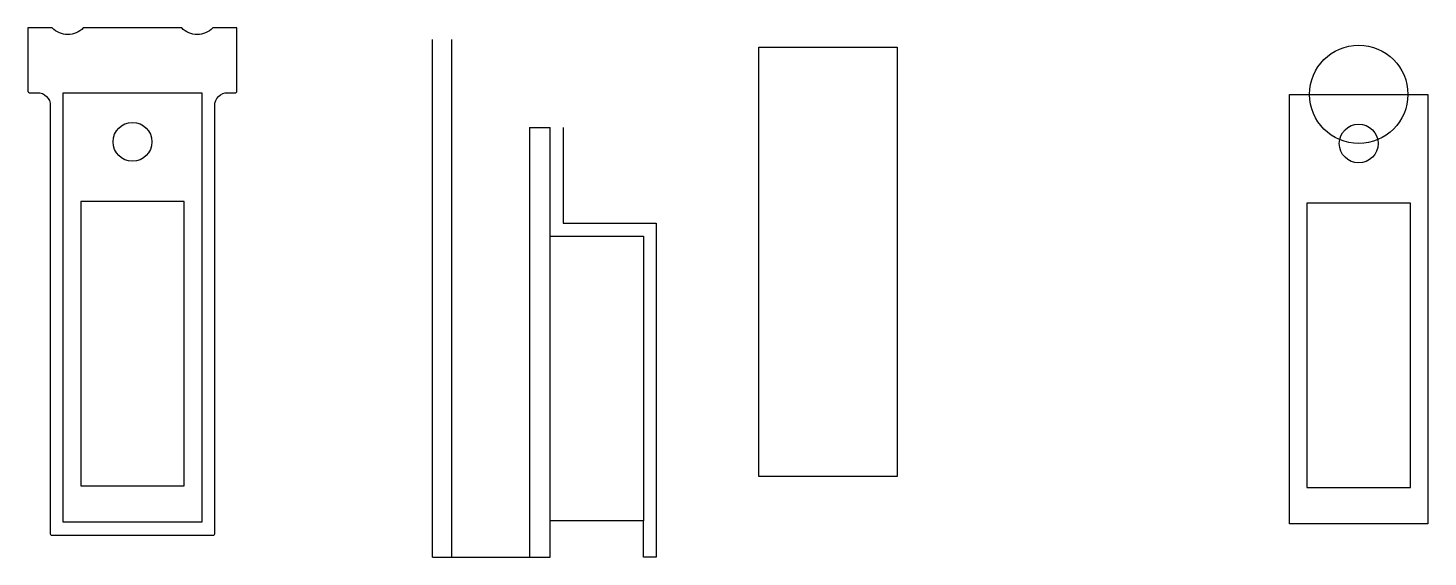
# Model space of a CAD drawing. Header units: inches. Extents: x -3 to 105, y -3 to 38.
import ezdxf

# ---------------------------------------------------------------- set-up
doc = ezdxf.new("R2010")
doc.units = ezdxf.units.IN
doc.header["$MEASUREMENT"] = 0
doc.layers.add('cover', color=1, linetype='Continuous')

msp = doc.modelspace()

# ---------------------------------------------------------------- linework, layer by layer
for p, q in [((36.02, 30.51), (36.02, -2.69)), ((36.02, 30.51), (37.62, 30.51)), ((37.62, -2.69), (37.62, 30.51)), ((36.02, -2.69), (37.62, -2.69))]:
    msp.add_line(p, q)
for points in [[(64.43, 3.53), (53.73, 3.53), (53.73, 36.73), (64.43, 36.73)], [(10.7, 0), (0, 0), (0, 33.2), (10.7, 33.2)], [(105.44, -0.13), (94.74, -0.13), (94.74, 33.07), (105.44, 33.07)]]:
    msp.add_lwpolyline(points, close=True)
msp.add_lwpolyline([(37.62, 22.11), (44.82, 22.11), (44.82, 0.11), (37.62, 0.11)])
msp.add_circle((100.09, 33.07), 3.8)
at = {"layer": 'cover'}
for p, q in [((28.52, -2.69), (28.52, 37.31)), ((30.02, -2.69), (30.02, 37.31)), ((28.52, -2.69), (30.02, -2.69)), ((30.02, -2.69), (36.02, -2.69))]:
    msp.add_line(p, q, dxfattribs=at)
msp.add_lwpolyline([(-0.85, 38.2), (-2.73, 38.2), (-2.73, 33.3, 0.414214), (-2.63, 33.2), (-2, 33.2, -0.414214), (-1, 32.2), (-1, -0.9, 0.414214), (-0.9, -1), (5.35, -1), (11.6, -1, 0.414214), (11.7, -0.9), (11.7, 32.2, -0.414214), (12.7, 33.2), (13.32, 33.2, 0.414214), (13.42, 33.3), (13.42, 38.2), (11.55, 38.2, -0.416667), (9.15, 38.2), (1.55, 38.2, -0.416667)], format="xyb", close=True, dxfattribs=at)
msp.add_lwpolyline([(38.62, 30.51), (38.62, 23.11), (45.82, 23.11), (45.82, -2.69), (44.82, -2.69), (44.82, 0.11)], dxfattribs=at)
for points in [[(1.35, 24.8), (1.35, 2.8), (9.35, 2.8), (9.35, 24.8)], [(96.09, 24.67), (96.09, 2.67), (104.09, 2.67), (104.09, 24.67)]]:
    msp.add_lwpolyline(points, close=True, dxfattribs=at)
for centre in [(5.35, 29.4), (100.09, 29.27)]:
    msp.add_circle(centre, 1.5, dxfattribs=at)

doc.saveas('drawing.dxf')
